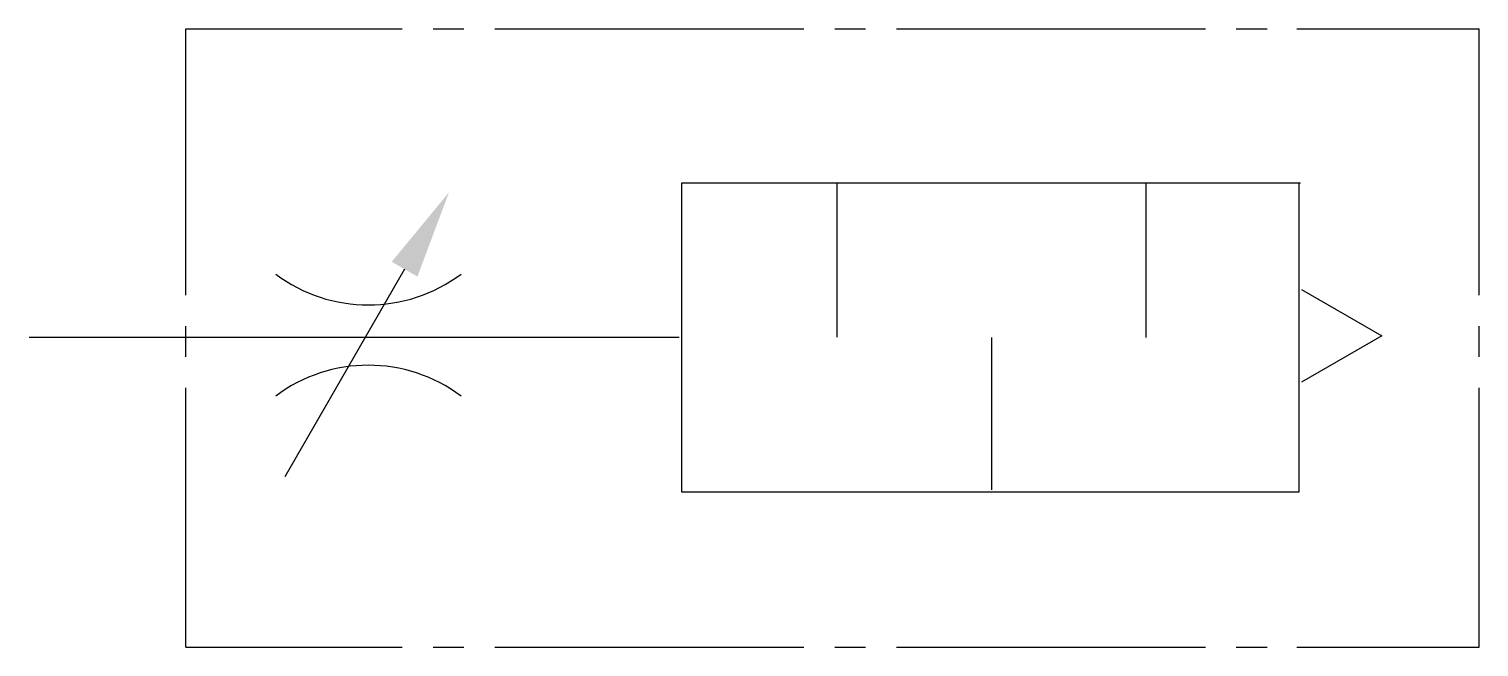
# Model space of a CAD drawing. Extents: x 391.6 to 438.6, y 315.4 to 335.4.
import ezdxf

# ---------------------------------------------------------------- set-up
doc = ezdxf.new("R2010")
doc.units = 0
doc.header["$LTSCALE"] = 5
doc.header["$MEASUREMENT"] = 0
doc.layers.add('11', color=1, linetype='CONTINUOUS')
doc.layers.add('12', color=2, linetype='CONTINUOUS')

# ---------------------------------------------------------------- blocks, each defined once
blk = doc.blocks.new('5237', base_point=(345.201, 24.845))
at = {"layer": '11'}
for centre, start, end in [((345.196, 30.885), 233.1301, 306.8699), ((345.196, 18.931), 53.1301, 126.8699)]:
    blk.add_arc(centre, 5, start, end, dxfattribs=at)
blk = doc.blocks.new('5221', base_point=(319.601, 303.802))
at = {"layer": '11'}
blk.add_line((318.28, 300.922), (315.625, 293.628), dxfattribs=at)
at = {"layer": '12'}
blk.add_solid([(317.829, 301.086), (318.731, 300.758), (319.265, 303.628)], dxfattribs=at)

msp = doc.modelspace()

# ---------------------------------------------------------------- linework, layer by layer
at = {"layer": '11'}
for p, q in [((432.763, 330.378), (412.763, 330.378)), ((412.763, 330.378), (412.763, 320.378)), ((417.803, 325.396), (417.803, 330.378)), ((432.803, 330.378), (427.803, 330.378)), ((427.803, 330.378), (427.803, 325.378)), ((432.763, 320.378), (432.763, 330.378)), ((432.836, 326.933), (435.434, 325.433)), ((391.646, 325.396), (412.692, 325.396)), ((422.803, 325.378), (422.803, 320.446)), ((435.434, 325.433), (432.836, 323.933)), ((412.763, 320.378), (432.763, 320.378))]:
    msp.add_line(p, q, dxfattribs=at)
at = {"layer": '12'}
for p, q in [((396.721, 326.752), (396.721, 335.375)), ((396.721, 335.375), (403.727, 335.375)), ((404.727, 335.375), (405.727, 335.375)), ((406.727, 335.375), (416.727, 335.375)), ((417.727, 335.375), (418.727, 335.375)), ((419.727, 335.375), (429.727, 335.375)), ((430.727, 335.375), (431.727, 335.375)), ((432.691, 335.375), (438.585, 335.375)), ((438.585, 326.752), (438.585, 335.375)), ((396.721, 324.752), (396.721, 325.752)), ((438.585, 324.752), (438.585, 325.752)), ((396.721, 315.354), (396.721, 323.752)), ((438.585, 315.354), (438.585, 323.752)), ((396.721, 315.354), (403.727, 315.354)), ((404.727, 315.354), (405.727, 315.354)), ((406.727, 315.354), (416.727, 315.354)), ((417.727, 315.354), (418.727, 315.354)), ((419.727, 315.354), (429.727, 315.354)), ((430.727, 315.354), (431.727, 315.354)), ((432.691, 315.354), (438.585, 315.354))]:
    msp.add_line(p, q, dxfattribs=at)

# ---------------------------------------------------------------- block references
at = {"layer": '11', "rotation": 350.0000000000001}
msp.add_blockref('5221', (405.605, 330.201), dxfattribs=at)
at = {"layer": '11'}
msp.add_blockref('5237', (402.636, 325.396), dxfattribs=at)

doc.saveas('drawing.dxf')
